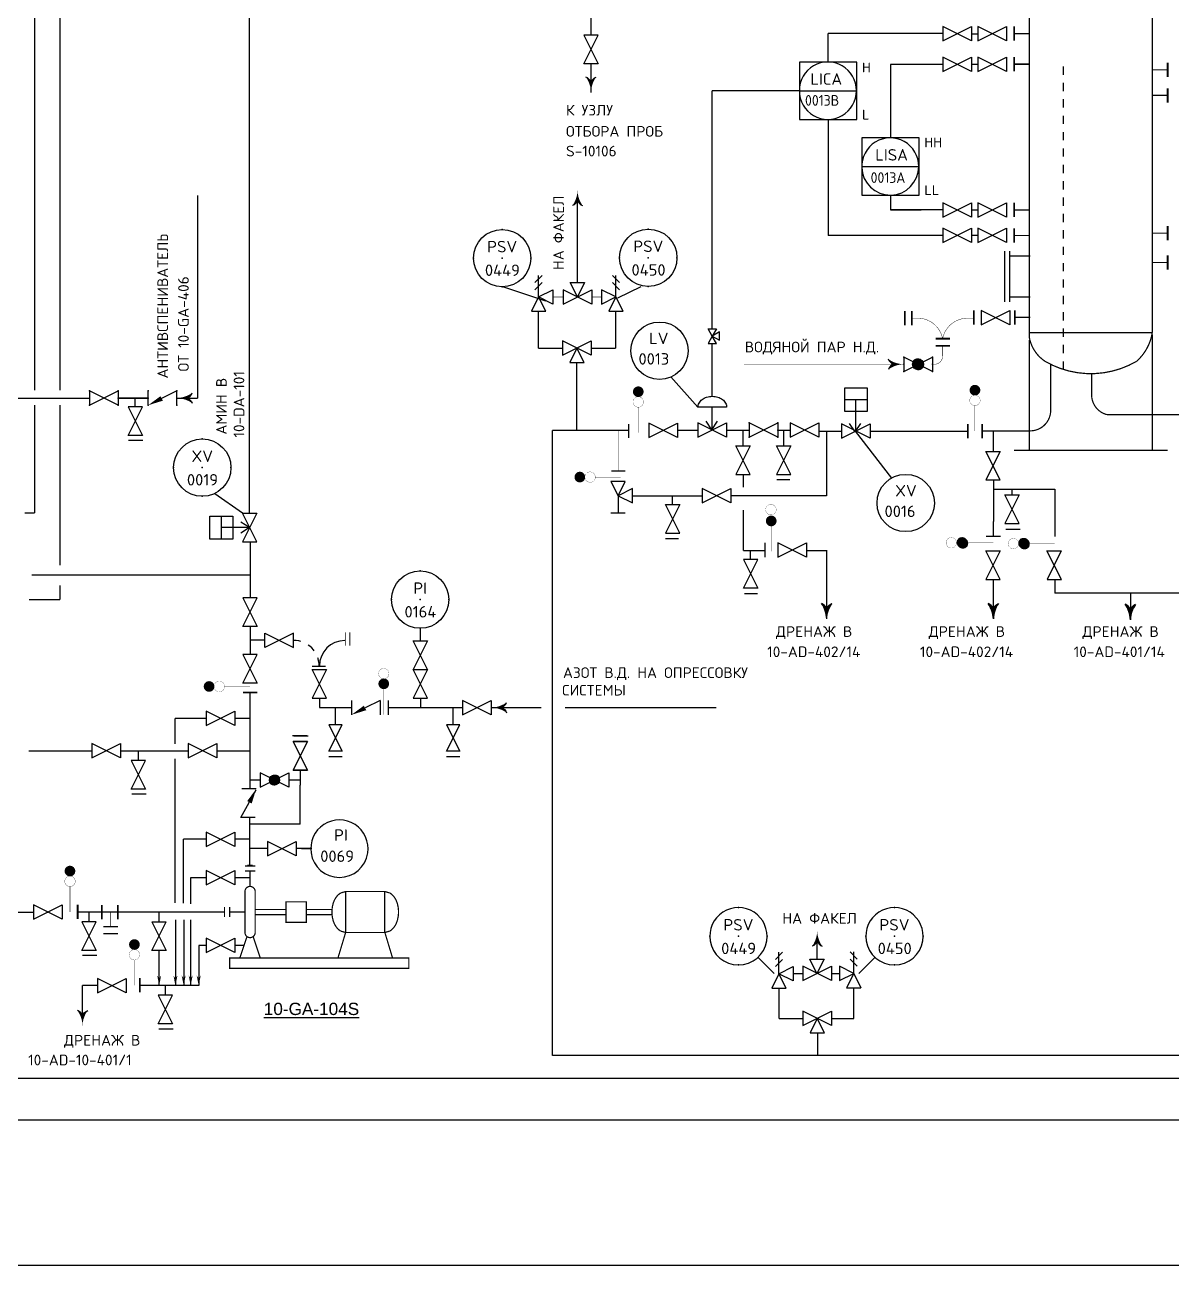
# Model space of a CAD drawing. Extents: x 270 to 589, y 86 to 206.
# Drawn here: x 458.23 to 472.23, y 90.26 to 105.41 of the extents above; entities that cross this region are included whole.
import ezdxf
from ezdxf.enums import TextEntityAlignment as Align

# ---------------------------------------------------------------- set-up
doc = ezdxf.new("R2010")
doc.units = 0
doc.header["$MEASUREMENT"] = 0
for name, pattern in [('DASH', [0.15625, 0.09375, -0.0625]), ('HIDDEN', [0.125, 0.0625, -0.0625]), ('SDASH', [0.09375, 0.046875, -0.046875])]:
    doc.linetypes.add(name, pattern=pattern)
doc.layers.get('0').update_dxf_attribs({"linetype": 'CONTINUOUS'})
for name, color, linetype in [('DESIGNDATA', 7, 'CONTINUOUS'), ('IN-ATTRIBS', 7, 'CONTINUOUS'), ('IN-EQUIPMENT', 7, 'CONTINUOUS'), ('IN-INST-TAP', 7, 'CONTINUOUS'), ('IN-INSTRUMENT', 7, 'SDASH'), ('IN-MAJ-PROC', 3, 'CONTINUOUS'), ('IN-MIN-PROC', 7, 'CONTINUOUS')]:
    doc.layers.add(name, color=color, linetype=linetype)
doc.styles.add('ATTRIBS', font='SIMPLEX', dxfattribs={"width": 0.8, "height": 0.125})
doc.styles.add('HELV', font='HELV', dxfattribs={"height": 0.15})
doc.styles.add('NARROW', font='simplex', dxfattribs={"width": 0.75, "height": 0.1})
doc.styles.add('S1', font='SIMPLEX.shx')
doc.styles.add('SIMPLEX', font='SIMPLEX')

# ---------------------------------------------------------------- blocks, each defined once
blk = doc.blocks.new('VALVTEXT')
at = {"layer": 'IN-ATTRIBS'}
for p in [(0, 0.0625), (0, 0), (0.25, 0.0625), (0.25, 0), (0, -0.0625), (0.25, -0.0625)]:
    blk.add_point(p, dxfattribs=at)
at = {"layer": 'IN-ATTRIBS', "style": 'S1', "flags": 1}
for tag, p in [('IDNUM', (0.125, 0.5625)), ('DWGNO', (0.125, 0.4375)), ('FILENO', (0.125, 0.3125))]:
    blk.add_attdef(tag, text='', height=0.1, dxfattribs=at).set_placement(p, align=Align.CENTER)
at = {"layer": 'IN-ATTRIBS', "style": 'S1'}
for tag, p in [('MODE', (0.125, 0.078125)), ('SIZE', (0.125, -0.1875))]:
    blk.add_attdef(tag, text='', height=0.1, dxfattribs=at).set_placement(p, align=Align.CENTER)
blk = doc.blocks.new('BUBTEXT')
at = {"layer": 'IN-ATTRIBS'}
for p in [(0, 0.25), (-0.25, 0), (0, 0), (0.25, 0), (0, -0.25)]:
    blk.add_point(p, dxfattribs=at)
at = {"layer": 'IN-ATTRIBS', "flags": 1}
for tag, style, width, p in [('IDNUM', 'ATTRIBS', 0.8, (0.009, 0.584)), ('DWGNO', 'ATTRIBS', 0.8, (0.003, 0.447)), ('FILENO', 'ATTRIBS', 0.8, (-0.003, 0.311)), ('LOC', 'ATTRIBS', 0.8, (-0.08, -0.422)), ('SIG', 'ATTRIBS', 0.8, (-0.087, -0.563)), ('INSTALL', 'ATTRIBS', 0.8, (-0.087, -0.699)), ('SERV', 'ATTRIBS', 0.8, (-0.083, -0.838)), ('DATE', 'ATTRIBS', 0.8, (-0.088, -0.969)), ('DES', 'NARROW', 0.75, (-0.087, -1.102)), ('CSYS', 'NARROW', 0.75, (-0.087, -1.243))]:
    blk.add_attdef(tag, text='', height=0.1, dxfattribs=dict(at, style=style, width=width)).set_placement(p, align=Align.CENTER)
at = {"layer": 'IN-ATTRIBS', "style": 'ATTRIBS', "flags": 1}
blk.add_attdef('SYSCDI', text='', height=0.1, dxfattribs=at).set_placement((-0.312, 0.312), align=Align.RIGHT)
at = {"layer": 'IN-ATTRIBS', "style": 'S1'}
for tag, p in [('XT', (0.324, 0.257)), ('A1', (0.323, 0.115)), ('A2', (0.323, -0.035)), ('A3', (0.323, -0.185)), ('RES', (0.323, -0.342))]:
    blk.add_attdef(tag, p, '', height=0.1, dxfattribs=at)
at = {"layer": 'IN-ATTRIBS', "style": 'ATTRIBS'}
blk.add_attdef('SYSCDV', text='', height=0.1, dxfattribs=at).set_placement((-0.312, 0.141), align=Align.RIGHT)
at = {"layer": 'IN-ATTRIBS', "style": 'S1'}
for tag, p in [('INSTTYPE', (0, 0.05)), ('TAGNUM', (0.002, -0.156)), ('MD', (0.402, -0.565)), ('SZ', (0.402, -0.696))]:
    blk.add_attdef(tag, text='', height=0.1, dxfattribs=at).set_placement(p, align=Align.CENTER)
blk = doc.blocks.new('PH35')
at = {"layer": 'IN-ATTRIBS'}
for p in [(0, 0.25), (-0.25, 0), (0, 0), (0.25, 0), (0, -0.25)]:
    blk.add_point(p, dxfattribs=at)
at = {"layer": 'IN-ATTRIBS', "flags": 1}
for tag, style, width, p in [('IDNUM', 'ATTRIBS', 0.8, (0.009, 0.584)), ('DWGNO', 'ATTRIBS', 0.8, (0.003, 0.447)), ('FILENO', 'ATTRIBS', 0.8, (-0.003, 0.311)), ('LOC', 'ATTRIBS', 0.8, (-0.08, -0.422)), ('SIG', 'ATTRIBS', 0.8, (-0.087, -0.563)), ('INSTALL', 'ATTRIBS', 0.8, (-0.087, -0.699)), ('SERV', 'ATTRIBS', 0.8, (-0.083, -0.838)), ('DATE', 'ATTRIBS', 0.8, (-0.088, -0.969)), ('DES', 'NARROW', 0.75, (-0.087, -1.102)), ('CSYS', 'NARROW', 0.75, (-0.087, -1.243))]:
    blk.add_attdef(tag, text='', height=0.1, dxfattribs=dict(at, style=style, width=width)).set_placement(p, align=Align.CENTER)
at = {"layer": 'IN-ATTRIBS', "style": 'ATTRIBS', "flags": 1}
blk.add_attdef('SYSCDI', text='', height=0.1, dxfattribs=at).set_placement((-0.312, 0.312), align=Align.RIGHT)
at = {"layer": 'IN-ATTRIBS', "style": 'S1'}
for tag, p in [('XT', (0.324, 0.257)), ('A1', (0.323, 0.115)), ('A2', (0.323, -0.035)), ('A3', (0.323, -0.185)), ('RES', (0.323, -0.342))]:
    blk.add_attdef(tag, p, '', height=0.1, dxfattribs=at)
at = {"layer": 'IN-ATTRIBS', "style": 'ATTRIBS'}
blk.add_attdef('SYSCDV', text='', height=0.1, dxfattribs=at).set_placement((-0.312, 0.141), align=Align.RIGHT)
at = {"layer": 'IN-ATTRIBS', "style": 'S1'}
for tag, p in [('INSTTYPE', (0, 0.05)), ('TAGNUM', (0.002, -0.156)), ('MD', (0.402, -0.565)), ('SZ', (0.402, -0.696))]:
    blk.add_attdef(tag, text='', height=0.1, dxfattribs=at).set_placement(p, align=Align.CENTER)

msp = doc.modelspace()

# ---------------------------------------------------------------- hatches: boundary and pattern name
at = {"linetype": 'CONTINUOUS'}
h = msp.add_hatch(dxfattribs=at)
h.set_pattern_fill('ANSI31', color=2, scale=0.0014, style=0)
h.set_pattern_definition([(45, (-78.49581337, 89.26026282), (-0.00012374368671, 0.00012374368671), [])])
edge = h.paths.add_edge_path()
edge.add_arc((469.132, 101.26), 0.0663, 0, 360)
h = msp.add_hatch(dxfattribs=at)
h.set_pattern_fill('ANSI31', color=2, scale=0.001, style=0)
h.set_pattern_definition([(45, (77.37256937, 98.28182647), (-8.838834765e-05, 8.838834765e-05), [])])
edge = h.paths.add_edge_path()
edge.add_arc((469.674, 99.079), 0.0638, -89.9532, 90.0468, ccw=False)
edge.add_arc((469.674, 99.079), 0.0638, 90.0468, 270.0468, ccw=False)
h = msp.add_hatch(dxfattribs=at)
h.set_pattern_fill('ANSI31', color=2, scale=0.001, style=0)
h.set_pattern_definition([(45, (78.12456489, 98.27294177), (-8.838834765e-05, 8.838834765e-05), [])])
edge = h.paths.add_edge_path()
edge.add_arc((470.426, 99.07), 0.0638, -89.9532, 90.0468, ccw=False)
edge.add_arc((470.426, 99.07), 0.0638, 90.0468, 270.0468, ccw=False)
h = msp.add_hatch(dxfattribs=at)
h.set_pattern_fill('ANSI31', color=2, scale=0.0014, style=0)
h.set_pattern_definition([(135, (964.93983021, 90.09557677), (0.00012374368671, 0.00012374368671), [])])
edge = h.paths.add_edge_path()
edge.add_arc((461.276, 96.183), 0.0611, 0, 360)

# ---------------------------------------------------------------- linework, layer by layer
at = {"color": 7, "linetype": 'CONTINUOUS'}
for p, q in [((458.344, 110.202), (458.344, 100.946)), ((458.656, 110.202), (458.656, 100.946)), ((466.62, 101.694), (466.62, 104.601)), ((466.62, 100.869), (466.62, 101.515)), ((458.344, 100.761), (458.344, 99.445)), ((458.656, 100.761), (458.656, 98.805)), ((466.615, 100.459), (466.547, 100.564)), ((466.615, 100.459), (466.683, 100.564)), ((468.364, 100.434), (468.296, 100.538)), ((468.364, 100.434), (468.432, 100.538)), ((466.995, 100.091), (466.995, 100.091)), ((460.971, 99.265), (460.866, 99.333)), ((460.971, 99.265), (460.866, 99.197)), ((458.656, 98.56), (458.656, 98.387)), ((459.29, 93.673), (459.287, 93.673))]:
    msp.add_line(p, q, dxfattribs=at)
at = {"color": 5, "linetype": 'CONTINUOUS'}
for p, q in [((460.972, 99.44), (460.972, 109.024)), ((465.139, 105.668), (465.139, 105.28)), ((465.139, 104.93), (465.139, 104.58)), ((468.795, 104.923), (468.795, 104.025)), ((461.823, 97.183), (461.823, 97.068)), ((461.823, 97.068), (462.216, 97.068)), ((462.663, 97.068), (463.456, 97.068)), ((463.456, 97.068), (463.571, 97.068)), ((463.921, 97.068), (464.529, 97.068)), ((464.825, 97.068), (466.669, 97.068)), ((467.901, 94.216), (467.901, 94.216)), ((446.923, 92.032), (516.979, 92.032))]:
    msp.add_line(p, q, dxfattribs=at)
at = {"color": 5, "linetype": 'DASH'}
msp.add_line((470.909, 101.196), (470.909, 104.917), dxfattribs=at)
at = {"linetype": 'CONTINUOUS'}
for p, q in [((467.683, 104.601), (468.383, 104.601)), ((468.445, 103.675), (469.145, 103.675)), ((458.228, 99.445), (458.344, 99.445)), ((458.279, 98.387), (458.656, 98.387))]:
    msp.add_line(p, q, dxfattribs=at)
at = {"color": 2}
for p, q in [((464.455, 102.257), (464.543, 102.344)), ((464.455, 102.169), (464.543, 102.257)), ((464.499, 102.082), (464.499, 102.344)), ((464.974, 102.082), (464.887, 102.257)), ((464.887, 102.257), (465.062, 102.257)), ((465.062, 102.257), (464.974, 102.082)), ((465.401, 102.344), (465.488, 102.257)), ((465.401, 102.257), (465.488, 102.169)), ((465.444, 102.082), (465.444, 102.344)), ((464.499, 102.082), (464.674, 102.169)), ((464.674, 102.169), (464.674, 101.994)), ((464.801, 101.994), (465.151, 102.169)), ((465.151, 101.994), (464.801, 102.169)), ((464.801, 102.169), (464.801, 101.994)), ((465.151, 102.169), (465.151, 101.994)), ((465.444, 102.082), (465.269, 102.169)), ((465.269, 102.169), (465.269, 101.994)), ((464.499, 102.082), (464.412, 101.907)), ((464.674, 101.994), (464.499, 102.082)), ((464.587, 101.907), (464.499, 102.082)), ((465.269, 101.994), (465.444, 102.082)), ((465.444, 102.082), (465.357, 101.907)), ((465.532, 101.907), (465.444, 102.082)), ((464.412, 101.907), (464.587, 101.907)), ((465.357, 101.907), (465.532, 101.907)), ((464.793, 101.37), (465.143, 101.545)), ((465.143, 101.37), (464.793, 101.545)), ((464.793, 101.545), (464.793, 101.37)), ((465.143, 101.545), (465.143, 101.37)), ((464.968, 101.458), (464.881, 101.283)), ((465.056, 101.283), (464.968, 101.458)), ((464.881, 101.283), (465.056, 101.283)), ((459.733, 100.76), (459.733, 100.935)), ((459.663, 100.742), (459.488, 100.742)), ((459.488, 100.392), (459.663, 100.742)), ((459.488, 100.742), (459.663, 100.392)), ((459.575, 100.743), (459.575, 100.848)), ((466.795, 100.737), (466.445, 100.737)), ((466.62, 100.456), (466.62, 100.737)), ((468.513, 100.827), (468.233, 100.827)), ((468.373, 100.444), (468.373, 100.827)), ((465.599, 100.53), (465.599, 100.361)), ((459.663, 100.392), (459.488, 100.392)), ((459.67, 100.328), (459.495, 100.328)), ((465.556, 99.953), (465.388, 99.953)), ((467.567, 99.847), (467.407, 99.847)), ((466.134, 99.549), (466.134, 99.655)), ((460.628, 99.125), (460.628, 99.405)), ((465.558, 99.44), (465.383, 99.44)), ((460.971, 99.265), (460.628, 99.265)), ((466.209, 99.13), (466.05, 99.13)), ((467.267, 98.903), (467.267, 99.078)), ((467.087, 98.878), (467.087, 98.984)), ((467.013, 98.459), (467.172, 98.459)), ((461.159, 97.976), (461.509, 97.801)), ((461.159, 97.801), (461.159, 97.976)), ((461.509, 97.976), (461.159, 97.801)), ((461.509, 97.801), (461.509, 97.976)), ((462.216, 97.155), (462.216, 96.98)), ((462.566, 97.155), (462.381, 97.063)), ((462.566, 97.155), (462.566, 96.98)), ((462.663, 97.155), (462.663, 96.98)), ((462.101, 96.859), (461.938, 96.859)), ((461.938, 96.859), (462.101, 96.534)), ((461.938, 96.534), (462.101, 96.859)), ((463.375, 96.534), (463.537, 96.859)), ((463.375, 96.859), (463.537, 96.534)), ((463.537, 96.859), (463.375, 96.859)), ((461.67, 96.722), (461.495, 96.722)), ((461.503, 96.302), (461.678, 96.652)), ((461.678, 96.652), (461.503, 96.652)), ((461.503, 96.652), (461.678, 96.302)), ((461.678, 96.652), (461.503, 96.302)), ((461.503, 96.652), (461.678, 96.652)), ((461.678, 96.302), (461.503, 96.652)), ((461.511, 96.722), (461.686, 96.722)), ((462.101, 96.534), (461.938, 96.534)), ((463.537, 96.534), (463.375, 96.534)), ((459.702, 96.422), (459.527, 96.422)), ((459.527, 96.072), (459.702, 96.422)), ((459.527, 96.422), (459.702, 96.072)), ((462.101, 96.468), (461.938, 96.468)), ((463.537, 96.468), (463.375, 96.468)), ((461.678, 96.302), (461.503, 96.302)), ((461.503, 96.302), (461.678, 96.302)), ((459.702, 96.072), (459.527, 96.072)), ((461.053, 96.076), (460.878, 96.076)), ((459.709, 96.009), (459.534, 96.009)), ((461.039, 95.725), (460.864, 95.725)), ((458.924, 94.453), (459.099, 94.103)), ((458.924, 94.103), (459.099, 94.453)), ((459.099, 94.453), (458.924, 94.453)), ((459.78, 94.453), (459.955, 94.103)), ((459.78, 94.103), (459.955, 94.453)), ((459.099, 94.103), (458.924, 94.103)), ((459.955, 94.103), (459.78, 94.103)), ((467.39, 93.993), (467.478, 94.081)), ((467.434, 93.818), (467.434, 94.081)), ((468.302, 94.083), (468.39, 93.995)), ((468.346, 93.82), (468.346, 94.083)), ((459.106, 94.039), (458.931, 94.039)), ((467.39, 93.906), (467.478, 93.993)), ((467.811, 93.994), (467.986, 93.994)), ((467.898, 93.819), (467.811, 93.994)), ((467.986, 93.994), (467.898, 93.819)), ((468.302, 93.995), (468.39, 93.908)), ((467.434, 93.818), (467.346, 93.643)), ((467.434, 93.818), (467.609, 93.906)), ((467.521, 93.643), (467.434, 93.818)), ((467.609, 93.731), (467.434, 93.818)), ((467.609, 93.906), (467.609, 93.731)), ((468.171, 93.908), (468.171, 93.733)), ((468.346, 93.82), (468.171, 93.908)), ((468.171, 93.733), (468.346, 93.82)), ((468.346, 93.82), (468.258, 93.645)), ((468.346, 93.82), (468.433, 93.645)), ((467.346, 93.643), (467.521, 93.643)), ((468.258, 93.645), (468.433, 93.645)), ((459.857, 93.554), (460.032, 93.204)), ((459.857, 93.204), (460.032, 93.554)), ((460.032, 93.554), (459.857, 93.554)), ((460.032, 93.204), (459.857, 93.204)), ((467.9, 93.272), (467.813, 93.097)), ((467.988, 93.097), (467.9, 93.272)), ((460.039, 93.141), (459.864, 93.141)), ((467.813, 93.097), (467.988, 93.097))]:
    msp.add_line(p, q, dxfattribs=at)
at = {"color": 2, "linetype": 'CONTINUOUS'}
for p, q in [((470.282, 99.666), (470.282, 99.736)), ((465.471, 99.655), (465.471, 99.44)), ((470.202, 99.246), (470.378, 99.246)), ((460.865, 95.726), (461.05, 96.062))]:
    msp.add_line(p, q, dxfattribs=at)
at = {"color": 7}
msp.add_line((463.052, 98.036), (463.052, 97.888), dxfattribs=at)
at = {"color": 5}
for p, q in [((462.019, 96.859), (462.019, 97.068)), ((463.456, 96.859), (463.456, 97.068))]:
    msp.add_line(p, q, dxfattribs=at)
for p, q in [((460.945, 95.143), (461.008, 95.143)), ((459.012, 94.453), (459.012, 94.571))]:
    msp.add_line(p, q)
at = {"color": 6}
for p, q in [((462.144, 94.821), (462.144, 94.321)), ((462.623, 94.321), (462.623, 94.821))]:
    msp.add_line(p, q, dxfattribs=at)
at = {"color": 6, "linetype": 'CONTINUOUS'}
msp.add_line((271.084, 90.258), (567.702, 90.258, 0.558), dxfattribs=at)
at = {"color": 2}
for points in [[(465.052, 105.28), (465.227, 104.93), (465.052, 104.93), (465.227, 105.28)], [(469.436, 105.211), (469.786, 105.386), (469.786, 105.211), (469.436, 105.386)], [(469.863, 105.211), (470.213, 105.386), (470.213, 105.211), (469.863, 105.386)], [(469.436, 104.836), (469.786, 105.011), (469.786, 104.836), (469.436, 105.011)], [(469.863, 104.836), (470.213, 105.011), (470.213, 104.836), (469.863, 105.011)], [(469.436, 103.058), (469.786, 103.233), (469.786, 103.058), (469.436, 103.233)], [(469.863, 103.058), (470.213, 103.233), (470.213, 103.058), (469.863, 103.233)], [(469.436, 102.746), (469.786, 102.921), (469.786, 102.746), (469.436, 102.921)], [(469.863, 102.746), (470.213, 102.921), (470.213, 102.746), (469.863, 102.921)], [(469.901, 101.742), (470.251, 101.917), (470.251, 101.742), (469.901, 101.917)], [(468.957, 101.173), (469.307, 101.348), (469.307, 101.173), (468.957, 101.348)], [(459.018, 100.76), (459.368, 100.935), (459.368, 100.76), (459.018, 100.935)], [(468.513, 100.967), (468.233, 100.967), (468.233, 100.687), (468.513, 100.687)], [(466.195, 100.366), (465.845, 100.541), (465.845, 100.366), (466.195, 100.541)], [(466.795, 100.369), (466.445, 100.544), (466.445, 100.369), (466.795, 100.544)], [(467.42, 100.369), (467.07, 100.544), (467.07, 100.369), (467.42, 100.544)], [(467.92, 100.369), (467.57, 100.544), (467.57, 100.369), (467.92, 100.544)], [(468.548, 100.356), (468.198, 100.531), (468.198, 100.356), (468.548, 100.531)], [(467.083, 100.266), (466.908, 99.916), (467.083, 99.916), (466.908, 100.266)], [(467.58, 100.266), (467.405, 99.916), (467.58, 99.916), (467.405, 100.266)], [(470.136, 99.847), (469.961, 100.197), (470.136, 100.197), (469.961, 99.847)], [(465.383, 99.83), (465.471, 99.655), (465.646, 99.567), (465.646, 99.742), (465.471, 99.655), (465.558, 99.83)], [(466.495, 99.567), (466.845, 99.742), (466.845, 99.567), (466.495, 99.742)], [(466.222, 99.549), (466.047, 99.199), (466.222, 99.199), (466.047, 99.549)], [(470.367, 99.315), (470.192, 99.665), (470.367, 99.665), (470.192, 99.315)], [(460.488, 99.125), (460.488, 99.405), (460.768, 99.405), (460.768, 99.125)], [(461.059, 99.09), (460.884, 99.44), (461.059, 99.44), (460.884, 99.09)], [(467.422, 98.904), (467.772, 99.079), (467.772, 98.904), (467.422, 99.079)], [(470.133, 98.982), (469.958, 98.632), (470.133, 98.632), (469.958, 98.982)], [(470.881, 98.982), (470.707, 98.632), (470.882, 98.632), (470.706, 98.982)], [(467, 98.878), (467.175, 98.528), (467, 98.528), (467.175, 98.878)], [(460.89, 98.057), (461.065, 98.407), (460.89, 98.407), (461.065, 98.057)], [(463.144, 97.534), (462.969, 97.884), (463.144, 97.884), (462.969, 97.534)], [(460.89, 97.366), (461.065, 97.716), (460.89, 97.716), (461.065, 97.366)], [(461.91, 97.183), (461.735, 97.533), (461.91, 97.533), (461.735, 97.183)], [(463.144, 97.183), (462.969, 97.533), (463.144, 97.533), (462.969, 97.183)], [(463.571, 96.98), (463.921, 97.155), (463.921, 96.98), (463.571, 97.155)], [(460.44, 96.847), (460.79, 97.022), (460.79, 96.847), (460.44, 97.022)], [(459.044, 96.453), (459.394, 96.628), (459.394, 96.453), (459.044, 96.628)], [(460.222, 96.453), (460.572, 96.628), (460.572, 96.453), (460.222, 96.628)], [(461.451, 96.096), (461.101, 96.271), (461.101, 96.096), (461.451, 96.271)], [(460.44, 95.372), (460.79, 95.547), (460.79, 95.372), (460.44, 95.547)], [(461.192, 95.259), (461.542, 95.434), (461.542, 95.259), (461.192, 95.434)], [(460.44, 94.902), (460.79, 95.077), (460.79, 94.902), (460.44, 95.077)], [(458.682, 94.484), (458.332, 94.659), (458.332, 94.484), (458.682, 94.659)], [(460.44, 94.077), (460.79, 94.252), (460.79, 94.077), (460.44, 94.252)], [(467.724, 93.736), (468.074, 93.911), (468.074, 93.736), (467.724, 93.911)], [(459.464, 93.586), (459.114, 93.761), (459.114, 93.586), (459.464, 93.761)], [(467.726, 93.184), (468.076, 93.359), (468.076, 93.184), (467.726, 93.359)]]:
    msp.add_lwpolyline(points, close=True, dxfattribs=at)
at = {"color": 6}
for points, const_width in [([(470.304, 105.211), (470.304, 105.386)], 0.021), ([(470.491, 105.298), (470.304, 105.298)], 0.015), ([(470.304, 104.839), (470.304, 105.014)], 0.021), ([(470.491, 104.926), (470.304, 104.926)], 0.021), ([(470.304, 103.058), (470.304, 103.233)], 0.021), ([(470.491, 103.145), (470.304, 103.145)], 0.015), ([(470.304, 102.745), (470.304, 102.92)], 0.021), ([(470.491, 102.833), (470.304, 102.833)], 0.015), ([(470.188, 102.02), (470.188, 102.645)], 0.015), ([(470.251, 102.02), (470.251, 102.645)], 0.015), ([(470.501, 102.583), (470.251, 102.583)], 0.015), ([(470.501, 102.083), (470.251, 102.083)], 0.015), ([(470.313, 101.745), (470.313, 101.92)], 0.021), ([(470.501, 101.833), (470.313, 101.833)], 0.015), ([(461.04, 95.134), (460.915, 95.134)], 0.015), ([(461.04, 95.071), (460.915, 95.071)], 0.015), ([(460.977, 94.884), (460.977, 95.071)], 0.015), ([(460.665, 94.634), (460.665, 94.509)], 0.015), ([(460.727, 94.634), (460.727, 94.509)], 0.015), ([(460.915, 94.571), (460.727, 94.571)], 0.015), ([(461.04, 94.602), (461.415, 94.602)], 0.015), ([(461.04, 94.54), (461.415, 94.54)], 0.015), ([(461.982, 94.602), (461.665, 94.602)], 0.015), ([(461.982, 94.54), (461.665, 94.54)], 0.015), ([(460.94, 94.271), (460.852, 94.009)], 0.015), ([(461.015, 94.271), (461.102, 94.009)], 0.015), ([(462.144, 94.321), (462.05, 94.009)], 0.015), ([(462.623, 94.321), (462.717, 94.009)], 0.015)]:
    msp.add_lwpolyline(points, dxfattribs=dict(at, const_width=const_width))
for points in [[(468.383, 104.548), (468.383, 104.951), (467.683, 104.951), (467.683, 104.548)], [(467.683, 104.548), (467.683, 104.251), (468.383, 104.251), (468.383, 104.548)], [(469.145, 103.621), (469.145, 104.025), (468.445, 104.025), (468.445, 103.621)], [(468.445, 103.621), (468.445, 103.325), (469.145, 103.325), (469.145, 103.621)]]:
    msp.add_lwpolyline(points)
at = {"color": 5, "linetype": 'CONTINUOUS'}
for points in [[(465.139, 104.705, 0.206864), (465.077, 104.768)], [(465.139, 104.705, -0.206864), (465.202, 104.768)]]:
    msp.add_lwpolyline(points, format="xyb", dxfattribs=at)
at = {"color": 7, "linetype": 'CONTINUOUS'}
for points in [[(466.62, 101.605), (466.569, 101.694), (466.672, 101.694)], [(466.62, 101.605), (466.71, 101.553), (466.71, 101.657)], [(466.62, 101.605), (466.569, 101.515), (466.672, 101.515)]]:
    msp.add_lwpolyline(points, close=True, dxfattribs=at)
at = {"color": 5}
for points in [[(468.832, 101.26, -0.206864), (468.77, 101.323)], [(468.832, 101.26, 0.206864), (468.77, 101.198)], [(467.901, 94.216, -0.206864), (467.838, 94.153)], [(467.901, 94.216, 0.206864), (467.963, 94.153)]]:
    msp.add_lwpolyline(points, format="xyb", dxfattribs=at)
at = {"color": 2}
msp.add_lwpolyline([(460.083, 100.76), (460.083, 100.935), (459.898, 100.843)], dxfattribs=at)
for points, const_width in [([(465.749, 100.925, -1), (465.684, 100.925, -1)], 0.065), ([(469.794, 100.944, 1), (469.859, 100.944, 1)], 0.065), ([(465.78, 100.8, -1), (465.652, 100.8, -1)], 0.0025), ([(469.763, 100.819, 1), (469.89, 100.819, 1)], 0.0025), ([(465.003, 99.85, 1), (465.003, 99.915, 1)], 0.065), ([(465.128, 99.819, 1), (465.128, 99.946, 1)], 0.0025), ([(467.272, 99.485, 1), (467.4, 99.485, 1)], 0.0025), ([(467.307, 99.347, 1), (467.372, 99.347, 1)], 0.065), ([(469.538, 99.144, -1), (469.538, 99.016, -1)], 0.0025), ([(469.674, 99.143, -1), (469.674, 99.015, -1)], 0.0025), ([(470.296, 99.134, -1), (470.296, 99.007, -1)], 0.0025), ([(470.426, 99.134, -1), (470.426, 99.007, -1)], 0.0025), ([(462.673, 97.483, 1), (462.546, 97.483, 1)], 0.0025), ([(462.642, 97.358, 1), (462.577, 97.358, 1)], 0.065), ([(460.477, 97.293, 1), (460.477, 97.358, 1)], 0.065), ([(460.602, 97.261, 1), (460.602, 97.389, 1)], 0.0025), ([(458.811, 95.071, -1), (458.746, 95.071, -1)], 0.065), ([(458.843, 94.946, -1), (458.715, 94.946, -1)], 0.0025), ([(459.598, 94.174, -1), (459.533, 94.174, -1)], 0.065), ([(459.629, 94.049, -1), (459.502, 94.049, -1)], 0.0025)]:
    msp.add_lwpolyline(points, format="xyb", close=True, dxfattribs=dict(at, const_width=const_width))
at = {"color": 2, "const_width": 0.005}
for points in [[(465.716, 100.738), (465.716, 100.425)], [(469.826, 100.756), (469.826, 100.444)], [(465.19, 99.882), (465.503, 99.883)], [(467.339, 99.289), (467.339, 98.977)], [(469.737, 99.079), (470.049, 99.079)], [(470.488, 99.07), (470.801, 99.071)], [(460.665, 97.325), (460.977, 97.325)], [(462.61, 97.293), (462.61, 96.981)], [(458.779, 94.884), (458.779, 94.571)], [(459.565, 93.986), (459.565, 93.674)]]:
    msp.add_lwpolyline(points, dxfattribs=at)
at = {"color": 2}
msp.add_lwpolyline([(466.445, 100.737, -0.126822), (466.458, 100.786, -0.10607), (466.497, 100.83, -0.085783), (466.551, 100.858, -0.075445), (466.62, 100.869, -0.075445), (466.689, 100.858, -0.085783), (466.744, 100.83, -0.10607), (466.783, 100.786, -0.126822), (466.795, 100.737)], format="xyb", dxfattribs=at)
at = {"color": 5, "linetype": 'CONTINUOUS', "const_width": 0.0104}
for points in [[(462.141, 97.985), (462.141, 97.825)], [(462.195, 97.985), (462.195, 97.825)]]:
    msp.add_lwpolyline(points, dxfattribs=at)
at = {"color": 6, "const_width": 0.015}
for points in [[(460.915, 94.821), (460.915, 94.321, 1), (461.04, 94.321), (461.04, 94.821, 1)], [(462.144, 94.821), (462.084, 94.804, 0.107118), (462.026, 94.748, 0.079807), (461.99, 94.671, 0.067453), (461.977, 94.571, 0.067453), (461.99, 94.472, 0.079807), (462.026, 94.394, 0.107118), (462.084, 94.338), (462.144, 94.321), (462.623, 94.321), (462.683, 94.338, 0.107118), (462.741, 94.394, 0.079807), (462.776, 94.472, 0.067453), (462.79, 94.571, 0.067453), (462.776, 94.671, 0.079807), (462.741, 94.748, 0.107118), (462.683, 94.804), (462.623, 94.821)]]:
    msp.add_lwpolyline(points, format="xyb", close=True, dxfattribs=at)
for points in [[(461.415, 94.446), (461.665, 94.446), (461.665, 94.696), (461.415, 94.696)], [(460.727, 93.884), (462.915, 93.884), (462.915, 94.009), (460.727, 94.009)]]:
    msp.add_lwpolyline(points, close=True, dxfattribs=at)
for centre in [(464.055, 102.557), (465.839, 102.561), (465.976, 101.426), (460.394, 99.998), (468.981, 99.566), (463.054, 98.386)]:
    msp.add_circle(centre, 0.35)
at = {"color": 2, "linetype": 'CONTINUOUS'}
for centre, radius in [((469.132, 101.26), 0.0663), ((461.276, 96.183), 0.0611)]:
    msp.add_circle(centre, radius, dxfattribs=at)
for centre, radius, start, end in [((468.031, 104.604), 0.348, 359.6296, 180.3704), ((468.031, 104.599), 0.348, 179.5934, 0.4066), ((468.792, 103.677), 0.348, 359.6836, 182.4933), ((468.792, 103.674), 0.348, 181.9776, 0.1993), ((462.068, 95.346), 0.35, 351.1529, 188.8471), ((462.068, 95.343), 0.35, 188.326, 351.674), ((468.844, 94.275), 0.35, 351.1529, 188.8471), ((468.844, 94.275), 0.35, 188.8471, 351.1529)]:
    msp.add_arc(centre, radius, start, end)
at = {"color": 7}
for start, end in [(351.1529, 188.8471), (188.8471, 351.1529)]:
    msp.add_arc((466.939, 94.275), 0.35, start, end, dxfattribs=at)
at = {"color": 5, "linetype": 'CONTINUOUS'}
for points in [[(465.098, 104.734), (465.093, 104.759), (465.077, 104.768)], [(465.115, 104.697), (465.108, 104.749), (465.098, 104.734), (465.093, 104.759)], [(465.128, 104.659), (465.121, 104.736), (465.115, 104.697), (465.108, 104.749)], [(465.136, 104.62), (465.131, 104.721), (465.128, 104.659), (465.121, 104.736)], [(465.139, 104.58), (465.139, 104.705), (465.136, 104.62), (465.131, 104.721)], [(465.139, 104.58), (465.139, 104.705), (465.143, 104.62), (465.147, 104.721)], [(465.143, 104.62), (465.147, 104.721), (465.151, 104.659), (465.158, 104.736)], [(465.151, 104.659), (465.158, 104.736), (465.163, 104.697), (465.171, 104.749)], [(465.163, 104.697), (465.171, 104.749), (465.181, 104.734), (465.186, 104.759)], [(465.181, 104.734), (465.186, 104.759), (465.202, 104.768)]]:
    msp.add_solid(points, dxfattribs=at)
at = {"color": 5}
for points in [[(468.804, 101.301), (468.778, 101.306), (468.77, 101.323)], [(468.804, 101.219), (468.778, 101.214), (468.77, 101.198)], [(468.84, 101.284), (468.788, 101.292), (468.804, 101.301), (468.778, 101.306)], [(468.84, 101.236), (468.788, 101.229), (468.804, 101.219), (468.778, 101.214)], [(468.878, 101.272), (468.801, 101.279), (468.84, 101.284), (468.788, 101.292)], [(468.878, 101.249), (468.801, 101.242), (468.84, 101.236), (468.788, 101.229)], [(468.917, 101.264), (468.816, 101.268), (468.878, 101.272), (468.801, 101.279)], [(468.917, 101.257), (468.816, 101.252), (468.878, 101.249), (468.801, 101.242)], [(468.957, 101.26), (468.832, 101.26), (468.917, 101.264), (468.816, 101.268)], [(468.957, 101.26), (468.832, 101.26), (468.917, 101.257), (468.816, 101.252)], [(467.877, 94.224), (467.87, 94.172), (467.86, 94.187), (467.855, 94.161)], [(467.89, 94.262), (467.882, 94.185), (467.877, 94.224), (467.87, 94.172)], [(467.898, 94.301), (467.893, 94.2), (467.89, 94.262), (467.882, 94.185)], [(467.901, 94.341), (467.901, 94.216), (467.898, 94.301), (467.893, 94.2)], [(467.901, 94.341), (467.901, 94.216), (467.904, 94.301), (467.909, 94.2)], [(467.904, 94.301), (467.909, 94.2), (467.912, 94.262), (467.92, 94.185)], [(467.912, 94.262), (467.92, 94.185), (467.925, 94.224), (467.932, 94.172)], [(467.925, 94.224), (467.932, 94.172), (467.942, 94.187), (467.947, 94.161)], [(467.86, 94.187), (467.855, 94.161), (467.838, 94.153)], [(467.942, 94.187), (467.947, 94.161), (467.963, 94.153)], [(459.868, 93.758), (459.868, 93.673), (459.868, 93.758), (459.843, 93.797)], [(459.868, 93.758), (459.868, 93.673), (459.868, 93.758), (459.892, 93.797)], [(460.066, 93.758), (460.066, 93.673), (460.066, 93.758), (460.042, 93.796)], [(460.066, 93.758), (460.066, 93.673), (460.066, 93.758), (460.091, 93.796)], [(460.167, 93.758), (460.167, 93.673), (460.167, 93.758), (460.142, 93.796)], [(460.167, 93.758), (460.167, 93.673), (460.167, 93.758), (460.191, 93.796)], [(460.252, 93.758), (460.252, 93.673), (460.252, 93.758), (460.228, 93.796)], [(460.252, 93.758), (460.252, 93.673), (460.252, 93.758), (460.277, 93.796)], [(460.35, 93.758), (460.35, 93.673), (460.35, 93.758), (460.325, 93.796)], [(460.35, 93.758), (460.35, 93.673), (460.35, 93.758), (460.375, 93.796)]]:
    msp.add_solid(points, dxfattribs=at)
at = {"color": 2}
for points in [[(459.914, 100.816), (459.733, 100.76), (459.883, 100.87)], [(462.396, 97.036), (462.216, 96.98), (462.366, 97.09)], [(460.997, 95.896), (461.053, 96.076), (460.943, 95.926)]]:
    msp.add_solid(points, dxfattribs=at)
at = {"layer": 'IN-EQUIPMENT', "color": 6}
msp.add_line((471.991, 101.645), (470.491, 101.645), dxfattribs=at)
at = {"layer": 'IN-EQUIPMENT', "color": 2}
for p, q in [((470.138, 99.159), (469.963, 99.159)), ((459.189, 94.395), (459.364, 94.395)), ((459.189, 94.308), (459.364, 94.308))]:
    msp.add_line(p, q, dxfattribs=at)
at = {"layer": 'IN-EQUIPMENT', "color": 5}
msp.add_line((461.734, 97.575), (461.897, 97.575), dxfattribs=at)
at = {"layer": 'IN-EQUIPMENT', "color": 6, "const_width": 0.015}
msp.add_lwpolyline([(471.991, 109.145, 0.267949), (471.862, 109.369, 0.242718), (470.621, 109.369, 0.267949), (470.491, 109.145), (470.491, 101.583, 0.201101), (470.683, 101.296, 0.269907), (471.799, 101.296, 0.17414), (471.991, 101.645)], format="xyb", close=True, dxfattribs=at)
at = {"layer": 'IN-EQUIPMENT', "color": 6}
for points, const_width in [([(471.991, 104.856), (472.179, 104.856)], 0.015), ([(472.179, 104.943), (472.179, 104.768)], 0.021), ([(471.991, 104.544), (472.179, 104.544)], 0.015), ([(472.179, 104.632), (472.179, 104.457)], 0.021), ([(471.991, 102.861), (472.179, 102.861)], 0.015), ([(472.179, 102.948), (472.179, 102.773)], 0.021), ([(472.179, 102.59), (472.179, 102.415)], 0.021), ([(471.991, 102.503), (472.179, 102.503)], 0.015), ([(470.491, 101.558), (470.491, 100.208), (470.501, 100.208)], 0.015), ([(471.991, 100.208), (471.991, 101.621)], 0.015), ([(470.304, 100.208), (472.179, 100.208)], 0.015)]:
    msp.add_lwpolyline(points, dxfattribs=dict(at, const_width=const_width))
at = {"layer": 'IN-EQUIPMENT', "color": 5, "const_width": 0.021}
for points in [[(468.97, 101.91), (468.97, 101.735)], [(469.057, 101.91), (469.057, 101.735)], [(469.813, 101.742), (469.813, 101.917)], [(469.52, 101.573), (469.345, 101.573)], [(469.52, 101.485), (469.345, 101.485)]]:
    msp.add_lwpolyline(points, dxfattribs=at)
at = {"layer": 'IN-EQUIPMENT', "color": 6, "linetype": 'HIDDEN', "const_width": 0.015}
for points in [[(470.751, 101.259), (470.751, 100.697, -0.414214), (470.501, 100.447), (470.491, 100.447)], [(471.251, 101.145), (471.251, 100.895, 0.351472), (471.438, 100.645), (471.501, 100.645)]]:
    msp.add_lwpolyline(points, format="xyb", dxfattribs=at)
msp.add_lwpolyline([(471.491, 100.645), (472.001, 100.645)], dxfattribs=at)
at = {"layer": 'IN-EQUIPMENT', "color": 2}
for points, const_width in [([(469.739, 100.531), (469.739, 100.356)], 0.021), ([(469.914, 100.531), (469.914, 100.356)], 0.021), ([(460.89, 97.251), (461.065, 97.251)], 0.021), ([(458.873, 94.484), (458.873, 94.659)], 0.021), ([(459.168, 94.483), (459.168, 94.658)], 0.021), ([(459.277, 94.57), (459.277, 94.395)], 0.007), ([(459.363, 94.483), (459.363, 94.658)], 0.021), ([(459.632, 93.59), (459.632, 93.765)], 0.021)]:
    msp.add_lwpolyline(points, dxfattribs=dict(at, const_width=const_width))
at = {"layer": 'IN-INST-TAP', "color": 5}
for p, q in [((469.436, 104.923), (468.794, 104.923)), ((468.794, 103.325), (468.794, 103.145)), ((468.794, 103.145), (469.169, 103.145))]:
    msp.add_line(p, q, dxfattribs=at)
at = {"layer": 'IN-INST-TAP', "color": 7}
for p, q in [((464.587, 102.032), (464.062, 102.207)), ((465.467, 102.07), (465.752, 102.211)), ((467.375, 93.82), (467.177, 94.018)), ((468.408, 93.82), (468.607, 94.018))]:
    msp.add_line(p, q, dxfattribs=at)
at = {"layer": 'IN-INST-TAP', "linetype": 'CONTINUOUS'}
msp.add_line((460.884, 99.44), (460.548, 99.68), dxfattribs=at)
at = {"layer": 'IN-INST-TAP'}
msp.add_line((461.605, 95.346), (461.718, 95.346), dxfattribs=at)
at = {"layer": 'IN-MAJ-PROC', "color": 3}
for p, q in [((464.671, 92.817), (464.671, 100.453)), ((465.599, 100.451), (464.671, 100.452)), ((466.445, 100.451), (466.195, 100.451)), ((467.07, 100.45), (466.795, 100.45)), ((467.568, 100.451), (467.416, 100.451)), ((467.92, 100.444), (468.198, 100.444)), ((468.548, 100.444), (469.739, 100.444)), ((469.911, 100.447), (470.501, 100.447)), ((480.165, 92.817), (464.671, 92.817))]:
    msp.add_line(p, q, dxfattribs=at)
at = {"layer": 'IN-MAJ-PROC', "color": 7}
msp.add_line((458.506, 94.571), (458.508, 94.571), dxfattribs=at)
at = {"layer": 'IN-MAJ-PROC', "color": 7, "const_width": 0.03}
msp.add_lwpolyline([(460.977, 95.134), (460.977, 95.143)], dxfattribs=at)
at = {"layer": 'IN-MIN-PROC', "color": 5}
for p, q in [((469.436, 105.298), (468.033, 105.298)), ((460.337, 103.322), (460.337, 100.848)), ((464.975, 102.257), (464.975, 103.28)), ((469.436, 103.145), (468.794, 103.145)), ((469.436, 102.834), (468.033, 102.833)), ((464.499, 101.458), (464.499, 101.902)), ((465.439, 101.907), (465.439, 101.458)), ((464.499, 101.458), (464.793, 101.458)), ((465.143, 101.458), (465.439, 101.458)), ((464.964, 101.283), (464.964, 100.452)), ((455.71, 100.848), (459.018, 100.848)), ((459.368, 100.848), (459.733, 100.848)), ((460.083, 100.848), (460.337, 100.848)), ((472.001, 100.645), (472.556, 100.645)), ((466.995, 100.266), (466.995, 100.45)), ((467.492, 100.266), (467.492, 100.449)), ((468.016, 100.444), (468.016, 99.655)), ((470.051, 100.197), (470.051, 100.447)), ((466.995, 99.916), (466.995, 99.759)), ((470.051, 99.847), (470.051, 99.339)), ((470.051, 99.737), (470.801, 99.737)), ((470.801, 99.737), (470.801, 99.159)), ((465.646, 99.655), (466.495, 99.655)), ((468.016, 99.655), (466.845, 99.655)), ((466.998, 99.48), (466.998, 98.986)), ((470.051, 99.159), (470.051, 99.339)), ((460.977, 99.09), (460.977, 98.407)), ((467.001, 98.984), (467.267, 98.984)), ((467.772, 98.984), (468.017, 98.984)), ((468.017, 98.151), (468.017, 98.99)), ((458.313, 98.689), (460.852, 98.689)), ((460.852, 98.689), (460.977, 98.689)), ((470.051, 98.151), (470.051, 98.634)), ((470.801, 98.625), (470.801, 98.463)), ((472.611, 98.463), (470.801, 98.463)), ((471.724, 98.463), (471.724, 98.284)), ((460.977, 98.057), (460.977, 97.716)), ((461.159, 97.889), (460.977, 97.889)), ((460.977, 96.076), (460.977, 97.252)), ((460.44, 96.935), (460.064, 96.935)), ((460.064, 96.627), (460.064, 96.935)), ((460.977, 96.935), (460.79, 96.935)), ((458.278, 96.541), (459.044, 96.541)), ((459.394, 96.541), (460.222, 96.541)), ((459.615, 96.423), (459.615, 96.541)), ((460.572, 96.541), (460.977, 96.541)), ((460.064, 94.685), (460.064, 96.441)), ((461.59, 96.302), (461.59, 96.119)), ((461.101, 96.182), (460.977, 96.182)), ((461.59, 96.182), (461.451, 96.182)), ((461.59, 95.642), (461.59, 96.119)), ((460.976, 95.143), (460.976, 95.725)), ((461.59, 95.642), (460.976, 95.642)), ((460.166, 94.68), (460.166, 95.46)), ((460.44, 95.46), (460.166, 95.46)), ((460.977, 95.46), (460.79, 95.46)), ((461.192, 95.346), (460.976, 95.346)), ((460.252, 94.99), (460.252, 94.673)), ((460.44, 94.99), (460.252, 94.99)), ((460.977, 94.99), (460.79, 94.99)), ((458.005, 94.571), (458.332, 94.571)), ((460.665, 94.571), (458.873, 94.571)), ((459.868, 94.453), (459.868, 94.571)), ((460.066, 94.477), (460.066, 93.673)), ((460.167, 94.477), (460.167, 93.673)), ((460.252, 94.477), (460.252, 93.673)), ((467.901, 93.994), (467.901, 94.253)), ((459.868, 93.673), (459.868, 94.103)), ((460.35, 94.164), (460.35, 93.673)), ((460.44, 94.164), (460.35, 94.164)), ((460.904, 94.164), (460.79, 94.164)), ((467.609, 93.82), (467.724, 93.82)), ((468.074, 93.82), (468.171, 93.82)), ((459.114, 93.673), (458.932, 93.673)), ((458.932, 93.305), (458.932, 93.673)), ((460.35, 93.673), (459.632, 93.673)), ((459.944, 93.555), (459.944, 93.673)), ((467.437, 93.32), (467.437, 93.643)), ((468.346, 93.32), (468.346, 93.645)), ((467.437, 93.272), (467.437, 93.336)), ((468.346, 93.272), (468.346, 93.329)), ((467.437, 93.272), (467.726, 93.272)), ((468.076, 93.272), (468.346, 93.272)), ((467.906, 93.097), (467.906, 92.817)), ((463.293, 92.539), (447.455, 92.539)), ((463.377, 92.539), (463.293, 92.539)), ((467.631, 92.539), (463.377, 92.539)), ((477.906, 92.539), (467.631, 92.539))]:
    msp.add_line(p, q, dxfattribs=at)
at = {"layer": 'IN-MIN-PROC', "color": 5, "linetype": 'CONTINUOUS'}
for p, q in [((468.033, 104.951), (468.033, 105.298)), ((469.786, 105.297), (469.864, 105.297)), ((469.786, 104.927), (469.864, 104.927)), ((468.033, 104.251), (468.033, 102.833)), ((469.786, 103.146), (469.864, 103.146)), ((469.794, 102.838), (469.864, 102.838)), ((463.059, 97.183), (463.059, 97.068))]:
    msp.add_line(p, q, dxfattribs=at)
at = {"layer": 'IN-MIN-PROC', "color": 7, "linetype": 'CONTINUOUS'}
for p, q in [((467.683, 104.601), (466.62, 104.601)), ((466.445, 100.737), (466.115, 101.108)), ((468.812, 99.868), (468.368, 100.442))]:
    msp.add_line(p, q, dxfattribs=at)
at = {"layer": 'IN-MIN-PROC', "color": 7}
for p, q in [((464.499, 102.061), (464.499, 102.3)), ((465.439, 102.305), (465.439, 102.072)), ((464.499, 101.899), (464.499, 101.907)), ((459.733, 100.848), (459.368, 100.848)), ((466.025, 100.451), (466.014, 100.451)), ((461.73, 95.346), (461.542, 95.346))]:
    msp.add_line(p, q, dxfattribs=at)
at = {"layer": 'IN-MIN-PROC', "color": 2, "linetype": 'CONTINUOUS'}
msp.add_line((459.78, 94.453), (459.955, 94.453), dxfattribs=at)
at = {"layer": 'IN-MIN-PROC', "color": 2}
for p, q in [((467.902, 93.821), (467.902, 93.827)), ((467.901, 93.272), (467.901, 93.271))]:
    msp.add_line(p, q, dxfattribs=at)
at = {"layer": 'IN-MIN-PROC', "color": 5}
for points in [[(464.975, 103.261, -0.206864), (464.912, 103.198)], [(464.975, 103.261, 0.206864), (465.037, 103.198)], [(460.208, 100.848, 0.206864), (460.271, 100.91)], [(460.208, 100.848, -0.206864), (460.271, 100.785)], [(468.017, 98.276, 0.206864), (467.954, 98.338)], [(468.017, 98.151, -0.150368), (468.079, 98.338)], [(468.017, 98.276, -0.206864), (468.079, 98.338)], [(470.051, 98.151, 0.150368), (469.988, 98.338)], [(470.051, 98.276, 0.206864), (469.988, 98.338)], [(470.051, 98.276, -0.206864), (470.113, 98.338)], [(471.724, 98.266, 0.206864), (471.662, 98.329)], [(471.724, 98.141, 0.150368), (471.662, 98.329)], [(471.724, 98.266, -0.206864), (471.787, 98.329)], [(464.046, 97.068, 0.206864), (464.109, 97.13)], [(464.046, 97.068, -0.206864), (464.109, 97.005)], [(458.932, 93.305, 0.206864), (458.87, 93.368)], [(458.932, 93.305, -0.206864), (458.995, 93.368)]]:
    msp.add_lwpolyline(points, format="xyb", dxfattribs=at)
at = {"layer": 'IN-MIN-PROC', "color": 5, "const_width": 0.005}
for points in [[(464.674, 102.082), (464.801, 102.082)], [(465.151, 102.082), (465.269, 102.082)], [(468.957, 101.26), (467.007, 101.26)], [(465.471, 100.456), (465.471, 99.953)]]:
    msp.add_lwpolyline(points, dxfattribs=at)
at = {"layer": 'IN-MIN-PROC', "color": 2, "const_width": 0.007}
for points in [[(464.974, 102.082), (464.974, 102.083)], [(464.971, 101.457), (464.971, 101.454)]]:
    msp.add_lwpolyline(points, dxfattribs=at)
at = {"layer": 'IN-MIN-PROC', "color": 5, "const_width": 0.005}
for points in [[(469.057, 101.823), (469.12, 101.823, -0.365938), (469.432, 101.573), (469.432, 101.573)], [(469.432, 101.485), (469.432, 101.36, -0.414214), (469.332, 101.26), (469.307, 101.26)]]:
    msp.add_lwpolyline(points, format="xyb", dxfattribs=at)
at = {"layer": 'IN-MIN-PROC', "color": 5, "linetype": 'DASH', "const_width": 0.005}
msp.add_lwpolyline([(469.807, 101.823), (469.745, 101.823, 0.365938), (469.432, 101.573), (469.432, 101.573)], format="xyb", dxfattribs=at)
at = {"layer": 'IN-MIN-PROC', "color": 7, "const_width": 0.005}
msp.add_lwpolyline([(460.665, 94.571), (460.654, 94.571)], dxfattribs=at)
at = {"layer": 'IN-MIN-PROC', "color": 5}
for centre, radius, start, end in [((467.681, 98.143), 0.336, 1.3322, 35.5377), ((470.387, 98.143), 0.336, 144.4623, 178.6678), ((472.06, 98.133), 0.336, 144.4623, 178.6678), ((462.135, 97.575), 0.312, 90, 180)]:
    msp.add_arc(centre, radius, start, end, dxfattribs=at)
at = {"layer": 'IN-MIN-PROC', "color": 5, "linetype": 'DASH'}
msp.add_arc((461.509, 97.576), 0.312, 0, 90, dxfattribs=at)
at = {"layer": 'IN-MIN-PROC', "color": 5}
for points in [[(464.972, 103.346), (464.967, 103.244), (464.963, 103.306), (464.956, 103.23)], [(464.975, 103.386), (464.975, 103.261), (464.972, 103.346), (464.967, 103.244)], [(464.975, 103.386), (464.975, 103.261), (464.978, 103.346), (464.983, 103.244)], [(464.978, 103.346), (464.983, 103.244), (464.986, 103.306), (464.994, 103.23)], [(464.934, 103.232), (464.929, 103.206), (464.912, 103.198)], [(464.951, 103.268), (464.943, 103.217), (464.934, 103.232), (464.929, 103.206)], [(464.963, 103.306), (464.956, 103.23), (464.951, 103.268), (464.943, 103.217)], [(464.986, 103.306), (464.994, 103.23), (464.999, 103.268), (465.006, 103.217)], [(464.999, 103.268), (465.006, 103.217), (465.016, 103.232), (465.021, 103.206)], [(465.016, 103.232), (465.021, 103.206), (465.037, 103.198)], [(460.2, 100.872), (460.252, 100.879), (460.237, 100.889), (460.262, 100.894)], [(460.237, 100.889), (460.262, 100.894), (460.271, 100.91)], [(460.083, 100.848), (460.208, 100.848), (460.123, 100.851), (460.224, 100.856)], [(460.083, 100.848), (460.208, 100.848), (460.123, 100.845), (460.224, 100.84)], [(460.123, 100.851), (460.224, 100.856), (460.162, 100.859), (460.239, 100.866)], [(460.123, 100.845), (460.224, 100.84), (460.162, 100.836), (460.239, 100.829)], [(460.162, 100.859), (460.239, 100.866), (460.2, 100.872), (460.252, 100.879)], [(460.162, 100.836), (460.239, 100.829), (460.2, 100.824), (460.252, 100.816)], [(460.2, 100.824), (460.252, 100.816), (460.237, 100.807), (460.262, 100.802)], [(460.237, 100.807), (460.262, 100.802), (460.271, 100.785)], [(467.975, 98.304), (467.97, 98.33), (467.954, 98.338)], [(467.992, 98.268), (467.985, 98.319), (467.975, 98.304), (467.97, 98.33)], [(468.005, 98.23), (467.998, 98.307), (467.992, 98.268), (467.985, 98.319)], [(468.028, 98.23), (468.035, 98.307), (468.041, 98.268), (468.048, 98.319)], [(468.041, 98.268), (468.048, 98.319), (468.058, 98.304), (468.063, 98.33)], [(468.058, 98.304), (468.063, 98.33), (468.079, 98.338)], [(470.01, 98.304), (470.005, 98.33), (469.988, 98.338)], [(470.027, 98.268), (470.02, 98.319), (470.01, 98.304), (470.005, 98.33)], [(470.04, 98.23), (470.032, 98.307), (470.027, 98.268), (470.02, 98.319)], [(470.062, 98.23), (470.07, 98.307), (470.075, 98.268), (470.082, 98.319)], [(470.075, 98.268), (470.082, 98.319), (470.092, 98.304), (470.097, 98.33)], [(470.092, 98.304), (470.097, 98.33), (470.113, 98.338)], [(471.683, 98.295), (471.678, 98.321), (471.662, 98.329)], [(471.7, 98.258), (471.693, 98.31), (471.683, 98.295), (471.678, 98.321)], [(471.713, 98.22), (471.706, 98.297), (471.7, 98.258), (471.693, 98.31)], [(471.736, 98.22), (471.743, 98.297), (471.748, 98.258), (471.756, 98.31)], [(471.748, 98.258), (471.756, 98.31), (471.766, 98.295), (471.771, 98.321)], [(471.766, 98.295), (471.771, 98.321), (471.787, 98.329)], [(468.013, 98.191), (468.009, 98.292), (468.005, 98.23), (467.998, 98.307)], [(468.017, 98.151), (468.017, 98.276), (468.013, 98.191), (468.009, 98.292)], [(468.017, 98.151), (468.017, 98.276), (468.02, 98.191), (468.025, 98.292)], [(468.02, 98.191), (468.025, 98.292), (468.028, 98.23), (468.035, 98.307)], [(470.048, 98.191), (470.043, 98.292), (470.04, 98.23), (470.032, 98.307)], [(470.051, 98.151), (470.051, 98.276), (470.048, 98.191), (470.043, 98.292)], [(470.051, 98.151), (470.051, 98.276), (470.054, 98.191), (470.059, 98.292)], [(470.054, 98.191), (470.059, 98.292), (470.062, 98.23), (470.07, 98.307)], [(471.721, 98.181), (471.716, 98.282), (471.713, 98.22), (471.706, 98.297)], [(471.724, 98.141), (471.724, 98.266), (471.721, 98.181), (471.716, 98.282)], [(471.724, 98.141), (471.724, 98.266), (471.728, 98.181), (471.732, 98.282)], [(471.728, 98.181), (471.732, 98.282), (471.736, 98.22), (471.743, 98.297)], [(464.001, 97.079), (464.077, 97.086), (464.039, 97.092), (464.09, 97.099)], [(464.039, 97.092), (464.09, 97.099), (464.075, 97.109), (464.101, 97.114)], [(464.075, 97.109), (464.101, 97.114), (464.109, 97.13)], [(463.921, 97.068), (464.046, 97.068), (463.961, 97.071), (464.063, 97.076)], [(463.921, 97.068), (464.046, 97.068), (463.961, 97.065), (464.063, 97.06)], [(463.961, 97.071), (464.063, 97.076), (464.001, 97.079), (464.077, 97.086)], [(463.961, 97.065), (464.063, 97.06), (464.001, 97.056), (464.077, 97.049)], [(464.001, 97.056), (464.077, 97.049), (464.039, 97.044), (464.09, 97.036)], [(464.039, 97.044), (464.09, 97.036), (464.075, 97.027), (464.101, 97.022)], [(464.075, 97.027), (464.101, 97.022), (464.109, 97.005)], [(458.891, 93.334), (458.886, 93.36), (458.87, 93.368)], [(458.908, 93.298), (458.901, 93.349), (458.891, 93.334), (458.886, 93.36)], [(458.921, 93.26), (458.913, 93.336), (458.908, 93.298), (458.901, 93.349)], [(458.929, 93.22), (458.924, 93.322), (458.921, 93.26), (458.913, 93.336)], [(458.932, 93.18), (458.932, 93.305), (458.929, 93.22), (458.924, 93.322)], [(458.932, 93.18), (458.932, 93.305), (458.935, 93.22), (458.94, 93.322)], [(458.935, 93.22), (458.94, 93.322), (458.943, 93.26), (458.951, 93.336)], [(458.943, 93.26), (458.951, 93.336), (458.956, 93.298), (458.964, 93.349)], [(458.956, 93.298), (458.964, 93.349), (458.973, 93.334), (458.978, 93.36)], [(458.973, 93.334), (458.978, 93.36), (458.995, 93.368)]]:
    msp.add_solid(points, dxfattribs=at)

# ---------------------------------------------------------------- block references
at = {"layer": 'IN-INSTRUMENT', "color": 7, "xscale": 1.4, "yscale": 1.4, "zscale": 1.4}
for name, p, values in [('BUBTEXT', (464.055, 102.557), {'INSTTYPE': 'PSV', 'TAGNUM': '0449'}), ('BUBTEXT', (465.839, 102.561), {'INSTTYPE': 'PSV', 'TAGNUM': '0450'}), ('PH35', (463.054, 98.386), {'INSTTYPE': 'PI', 'TAGNUM': '0164'}), ('BUBTEXT', (466.939, 94.275), {'INSTTYPE': 'PSV', 'TAGNUM': '0449'}), ('BUBTEXT', (468.844, 94.275), {'INSTTYPE': 'PSV', 'TAGNUM': '0450'})]:
    msp.add_blockref(name, p, dxfattribs=at).add_auto_attribs(values)
at = {"layer": 'IN-INSTRUMENT', "linetype": 'CONTINUOUS', "xscale": 1.4, "yscale": 1.4, "zscale": 1.4}
msp.add_blockref('BUBTEXT', (460.394, 99.998), dxfattribs=at).add_auto_attribs({'INSTTYPE': 'XV', 'TAGNUM': '0019'})
at = {"layer": 'IN-MAJ-PROC', "color": 7, "xscale": -1.4, "yscale": 1.4, "zscale": 1.4}
msp.add_blockref('VALVTEXT', (467.42, 100.456), dxfattribs=at)
at = {"layer": 'IN-MIN-PROC', "color": 2, "xscale": 1.4, "yscale": 1.4, "zscale": 1.4}
for p in [(468.957, 101.26), (459.018, 100.848), (459.733, 100.848)]:
    msp.add_blockref('VALVTEXT', p, dxfattribs=at)

# ---------------------------------------------------------------- texts
at = {"color": 1, "linetype": 'CONTINUOUS', "style": 'SIMPLEX'}
for s, p in [('К УЗЛУ ', (464.834, 104.298)), ('ОТБОРА ПРОБ', (464.834, 104.04)), ('S-10106', (464.834, 103.799)), ('ВОДЯНОЙ ПАР Н.Д.', (467.017, 101.406)), (' ДРЕНАЖ B', (467.311, 97.931)), (' ДРЕНАЖ B', (469.176, 97.931)), (' ДРЕНАЖ B', (471.053, 97.931)), ('10-AD-402/14', (467.29, 97.684)), ('10-AD-402/14', (469.155, 97.684)), ('10-AD-401/14', (471.032, 97.684)), ('АЗОТ В.Д. НА ОПРЕССОВКУ', (464.797, 97.429)), ('СИСТЕМЫ', (464.787, 97.215)), ('НА ФАКЕЛ', (467.475, 94.429)), (' ДРЕНАЖ B', (458.62, 92.94)), ('10-AD-10-401/1', (458.268, 92.699))]:
    msp.add_text(s, height=0.13, dxfattribs=at).set_placement(p)
for s, p in [('НА ФАКЕЛ', (464.808, 102.411)), ('АНТИВСПЕНИВАТЕЛЬ ', (459.976, 101.086)), (' ОТ 10-GA-406', (460.229, 101.086)), ('АМИН В ', (460.693, 100.401)), (' 10-DA-101', (460.907, 100.279))]:
    msp.add_text(s, height=0.13, rotation=90, dxfattribs=at).set_placement(p)
at = {"color": 7, "linetype": 'DASH', "style": 'SIMPLEX'}
for s, p in [('LV', (465.849, 101.506)), ('0013', (465.719, 101.256)), ('XV', (468.853, 99.646)), ('0016', (468.723, 99.395))]:
    msp.add_text(s, height=0.14, dxfattribs=at).set_placement(p)
at = {"color": 7, "linetype": 'CONTINUOUS', "style": 'S1'}
for s, p in [('PI', (462.003, 95.441)), ('0069', (461.834, 95.183))]:
    msp.add_text(s, height=0.14, dxfattribs=at).set_placement(p)
at = {"layer": 'DESIGNDATA', "color": 4, "style": 'HELV'}
msp.add_text('%%u10-GA-104S', height=0.15, dxfattribs=at).set_placement((461.727, 93.313), align=Align.CENTER)
at = {"layer": 'IN-MIN-PROC', "color": 7, "linetype": 'CONTINUOUS', "style": 'SIMPLEX'}
for s, height, p in [('H', 0.12, (468.448, 104.824)), ('LICA', 0.14, (467.817, 104.674)), ('L', 0.12, (468.448, 104.249)), ('HH', 0.12, (469.209, 103.909)), ('LISA', 0.14, (468.61, 103.748)), ('LL', 0.12, (469.209, 103.328))]:
    msp.add_text(s, height=height, dxfattribs=at).set_placement(p)
at = {"layer": 'IN-MIN-PROC', "color": 7, "linetype": 'CONTINUOUS', "style": 'SIMPLEX', "width": 0.9}
for s, p in [('0013В', (467.752, 104.418)), ('0013А', (468.553, 103.475))]:
    msp.add_text(s, height=0.13, dxfattribs=at).set_placement(p)

doc.saveas('drawing.dxf')
